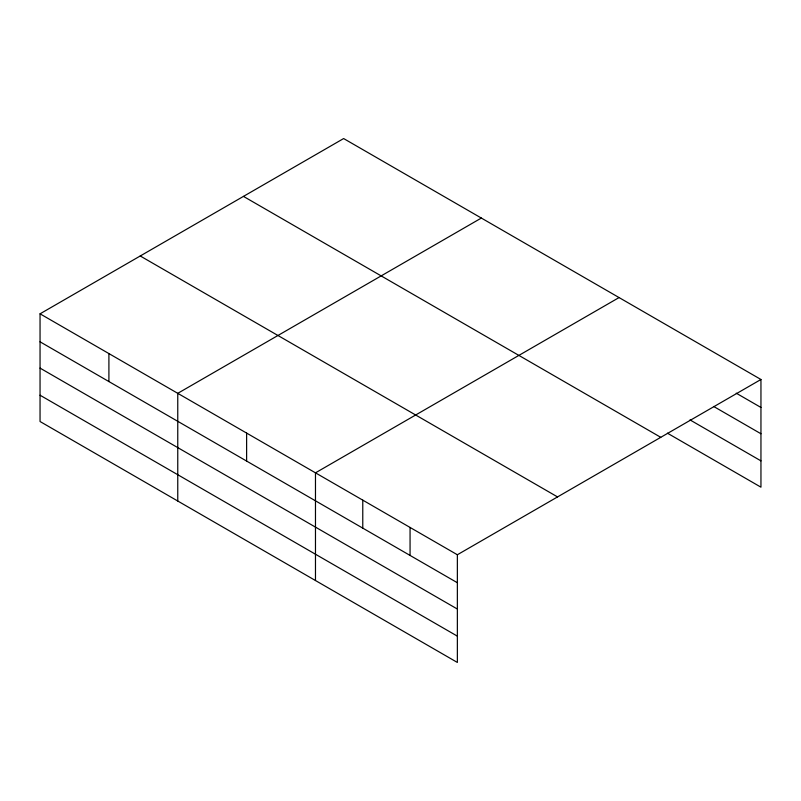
<?xml version="1.0" encoding="UTF-8"?>
<svg xmlns="http://www.w3.org/2000/svg" width="801" height="801" viewBox="0 0 801 801"><rect width="100%" height="100%" fill="white"/><g stroke="black" fill="none" stroke-linecap="round" stroke-linejoin="round"><path stroke-width="1.2" d="M457.361 609.04L457.361 554.753L40.05 313.822L40.05 421.516L457.361 662.447L457.361 609.04L40.05 368.11M667.433 433.181L760.95 487.178L760.95 379.484L343.639 138.553L40.05 313.822M481.351 218.052L177.762 393.331L177.762 501.025M619.063 297.561L315.474 472.84L315.474 580.535M457.361 554.753L760.95 379.484M736.229 393.181L760.95 407.459M713.651 406.457L760.95 433.762M690.011 419.914L760.95 460.865M243.454 196.385L660.765 437.326M140.235 255.98L557.546 496.92M40.05 341.807L457.361 582.738M40.05 395.213L457.361 636.144M410.062 527.448L410.062 555.433M362.773 500.144L362.773 528.119M246.618 433.091L246.618 461.066M108.906 353.581L108.906 381.556"/></g></svg>
